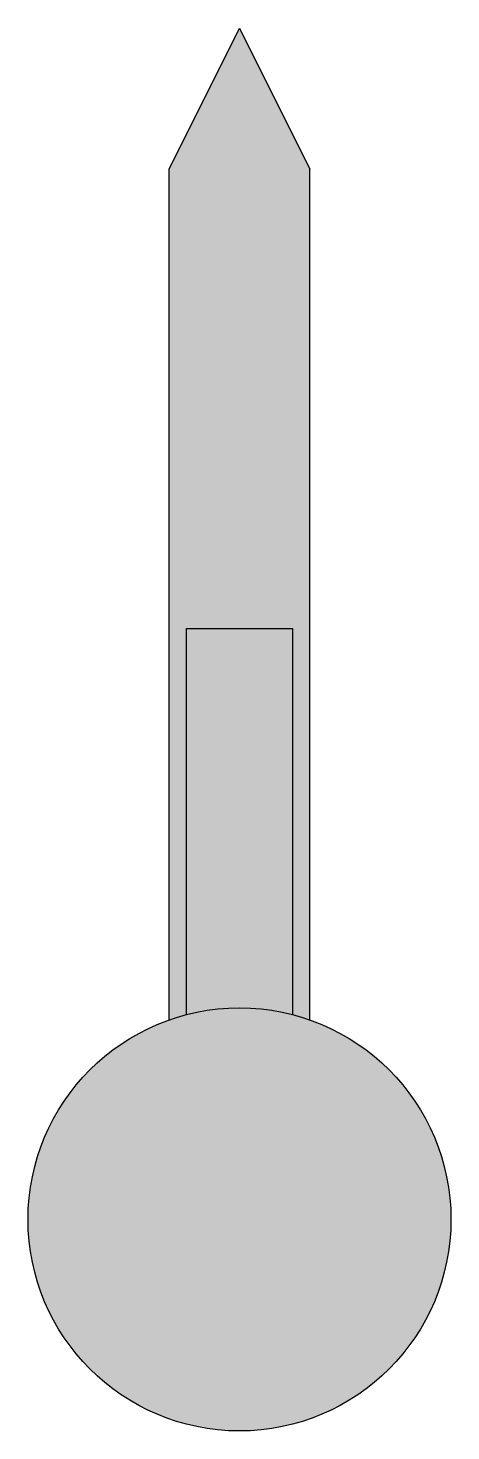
# Model space of a CAD drawing. Header units: millimetres. Extents: x -30 to 30, y -30 to 169.
import ezdxf

# ---------------------------------------------------------------- set-up
doc = ezdxf.new("R2010")
doc.units = ezdxf.units.MM

msp = doc.modelspace()

# ---------------------------------------------------------------- hatches: boundary and pattern name
h = msp.add_hatch(color=256)
h.set_gradient(color1=(147, 149, 152), color2=(147, 149, 152), tint=1)
h.paths.add_polyline_path([(10, 148.96), (0, 168.96), (-10, 148.96), (-10, 28.28, -0.021793), (-7.5, 29.05), (-7.5, 83.81), (7.5, 83.81), (7.5, 29.05, -0.021793), (10, 28.28)])
h.paths.add_polyline_path([(-30, 0, 1), (30, 0, 1)])
h = msp.add_hatch(color=256)
h.set_gradient(color1=(147, 149, 152), color2=(199, 200, 202), tint=1)
h.paths.add_polyline_path([(30, 0, 1), (-30, 0, 1)])
h.paths.add_polyline_path([(10, 148.96), (0, 168.96), (-10, 148.96), (-10, 28.28, -0.021793), (-7.5, 29.05), (-7.5, 83.81), (7.5, 83.81), (7.5, 29.05, -0.021793), (10, 28.28)])
h = msp.add_hatch(color=256)
h.set_gradient(color1=(147, 149, 152), color2=(199, 200, 202), tint=1, name='CYLINDER')
h.paths.add_polyline_path([(10, 148.96), (0, 168.96), (-10, 148.96), (-10, 28.28, -0.021793), (-7.5, 29.05), (-7.5, 83.81), (7.5, 83.81), (7.5, 29.05, -0.021793), (10, 28.28)])
h.paths.add_polyline_path([(30, 0, 1), (-30, 0, 1)])
h = msp.add_hatch(color=256)
h.set_gradient(color1=(99, 100, 102), color2=(147, 149, 152), tint=1)
h.paths.add_polyline_path([(-7.5, 29.05, -0.127017), (7.5, 29.05), (7.5, 83.81), (-7.5, 83.81)])
h = msp.add_hatch(color=256)
h.set_gradient(color1=(99, 100, 102), color2=(147, 149, 152), tint=1, name='CYLINDER')
h.paths.add_polyline_path([(-7.5, 29.05, -0.127017), (7.5, 29.05), (7.5, 83.81), (-7.5, 83.81)])

# ---------------------------------------------------------------- linework, layer by layer
for p, q in [((-10, 148.96), (0, 168.96)), ((0, 168.96), (10, 148.96)), ((-10, 28.28), (-10, 148.96)), ((10, 28.28), (10, 148.96)), ((-7.5, 29.05), (-7.5, 83.81)), ((-7.5, 83.81), (7.5, 83.81)), ((7.5, 83.81), (7.5, 29.05))]:
    msp.add_line(p, q)
msp.add_circle((0, 0), 30)

doc.saveas('drawing.dxf')
